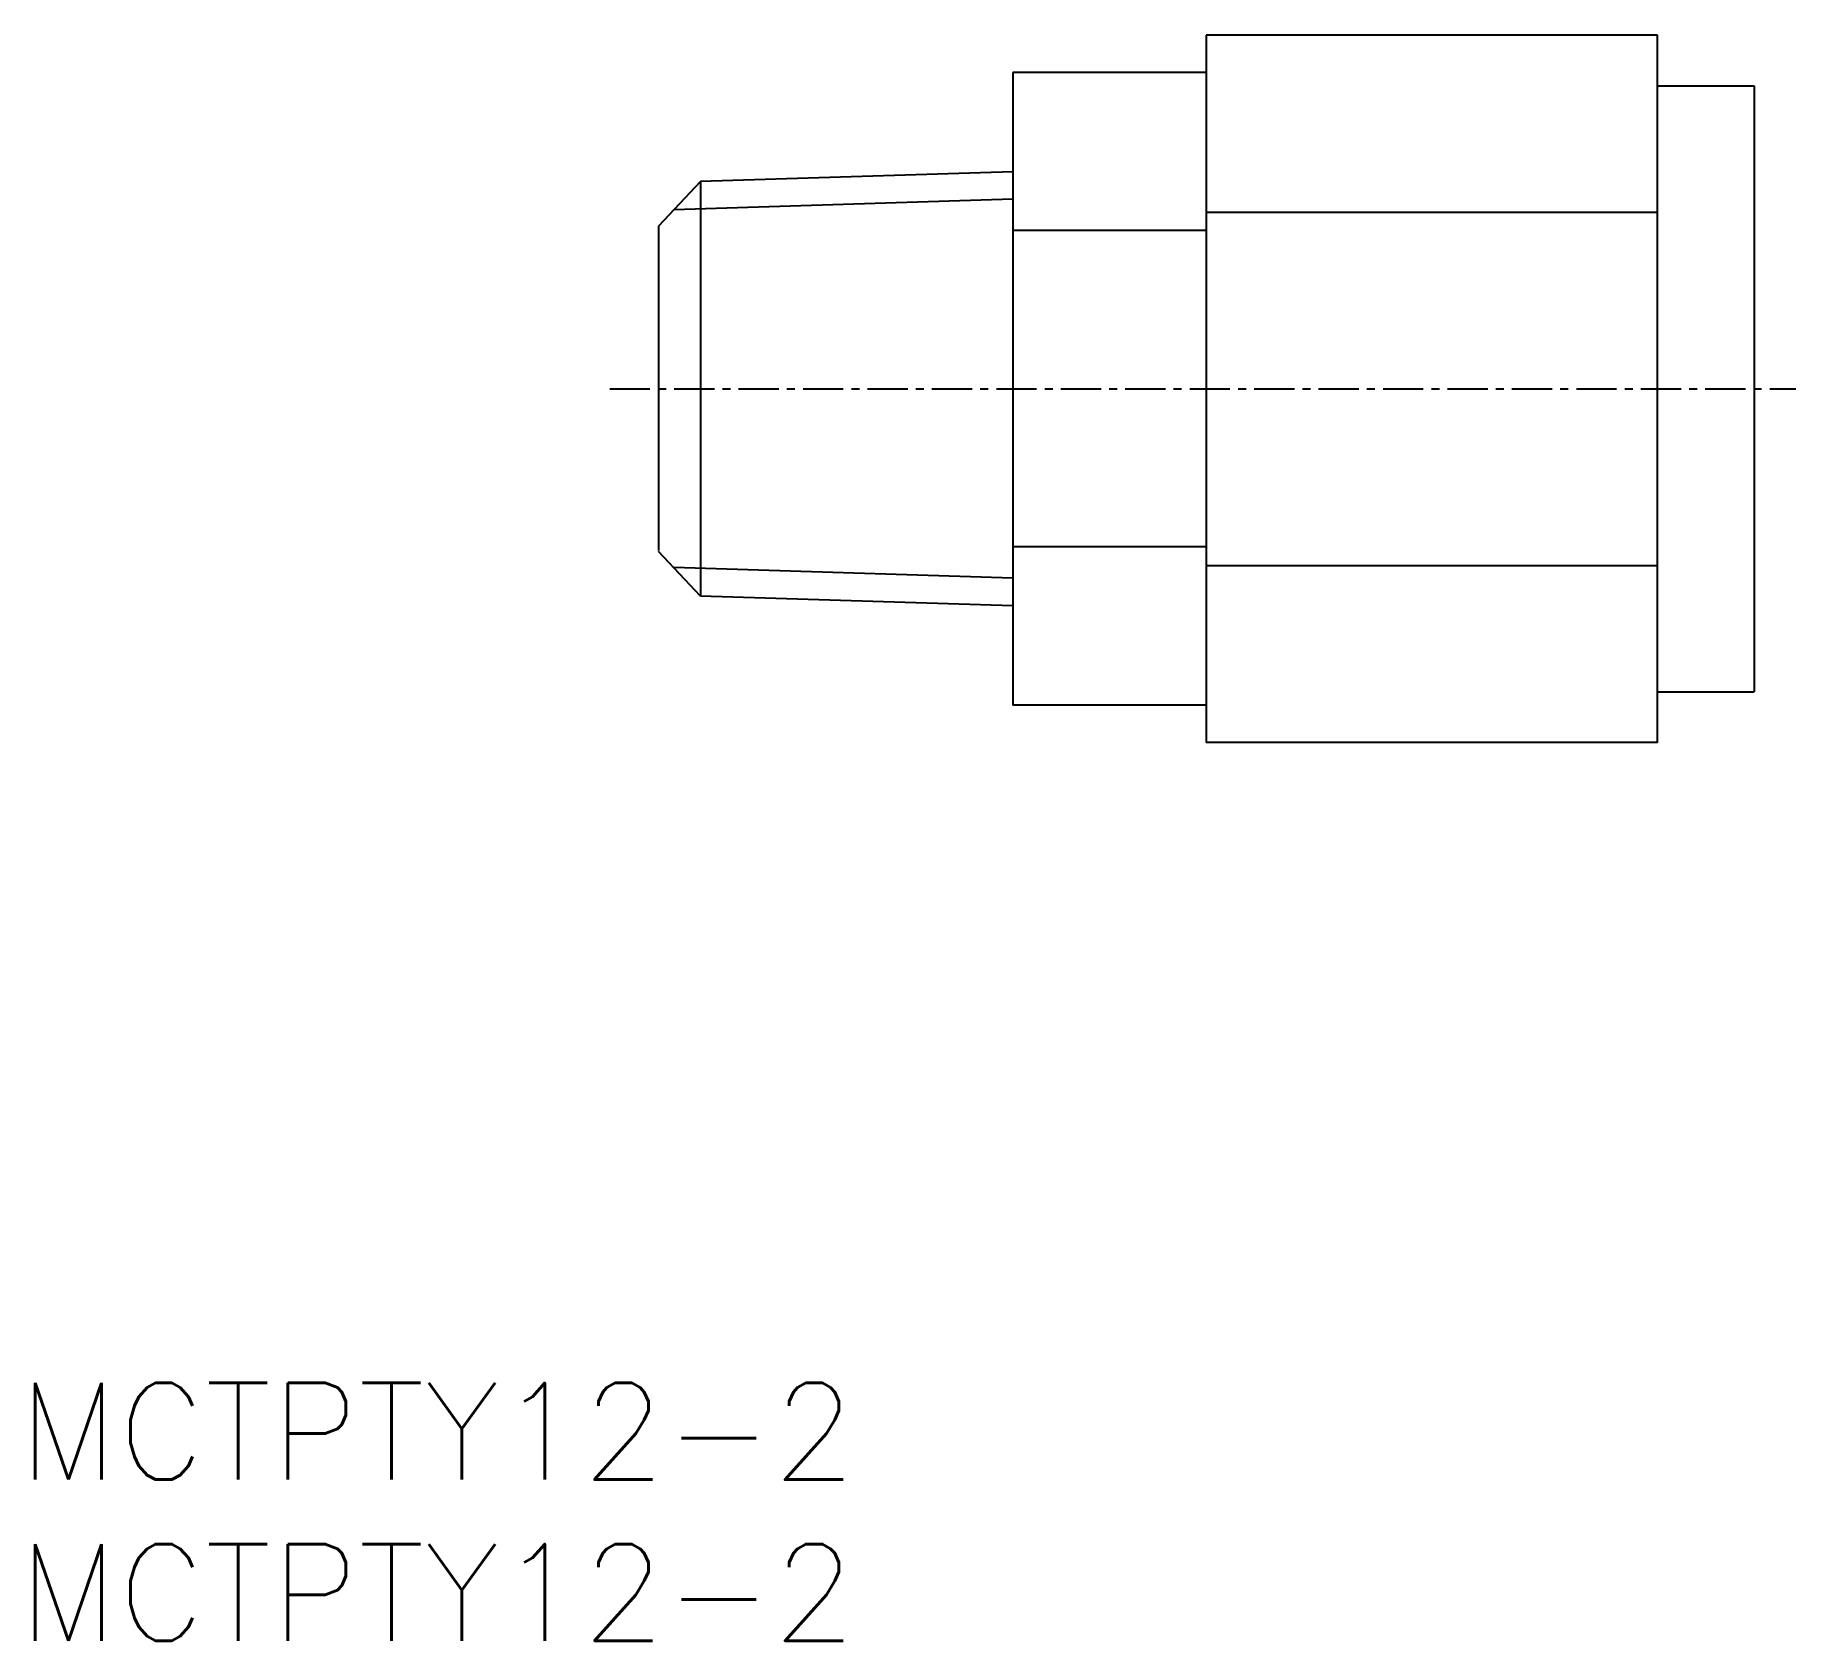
# Model space of a CAD drawing. Extents: x 0.5 to 55.2, y 0 to 49.8.
import ezdxf

# ---------------------------------------------------------------- set-up
doc = ezdxf.new("R2010")
doc.units = 0
doc.linetypes.add('CENTER', pattern=[2, 1.25, -0.25, 0.25, -0.25])
doc.layers.get('0').update_dxf_attribs({"linetype": 'CONTINUOUS'})
doc.layers.add('CENTER', color=1, linetype='CENTER')
doc.styles.get("Standard").update_dxf_attribs({"font": 'txt.shx'})

# ---------------------------------------------------------------- blocks, each defined once
blk = doc.blocks.new('*U2')
at = {"color": 7, "linetype": 'CONTINUOUS'}
blk.add_text('MCTPTY12-2', height=3, dxfattribs=at).set_placement((0, 0))
blk = doc.blocks.new('*U3')
at = {"color": 7, "linetype": 'CONTINUOUS'}
blk.add_text('MCTPTY12-2', height=3, dxfattribs=at).set_placement((0, 5))

msp = doc.modelspace()

# ---------------------------------------------------------------- linework, layer by layer
at = {"color": 7, "linetype": 'CONTINUOUS'}
for p, q in [((36.858, 49.814), (36.858, 27.875)), ((50.858, 49.814), (36.858, 49.814)), ((50.858, 27.875), (50.858, 49.814)), ((36.858, 48.659), (30.858, 48.659)), ((30.858, 48.659), (30.858, 29.029)), ((50.858, 48.244), (53.858, 48.244)), ((53.858, 48.244), (53.858, 29.444)), ((30.858, 45.579), (21.158, 45.276)), ((21.158, 45.276), (19.858, 43.892)), ((21.158, 45.276), (21.158, 32.413)), ((30.858, 44.723), (20.329, 44.394)), ((36.858, 44.329), (50.858, 44.329)), ((19.858, 43.892), (19.858, 33.824)), ((36.858, 43.752), (30.858, 43.752)), ((36.858, 33.937), (30.858, 33.937)), ((21.158, 32.413), (19.858, 33.796)), ((36.858, 33.36), (50.858, 33.36)), ((30.858, 32.966), (20.329, 33.295)), ((30.858, 32.11), (21.158, 32.413)), ((36.858, 29.029), (30.858, 29.029)), ((50.858, 29.444), (53.858, 29.444)), ((50.858, 27.875), (36.858, 27.875))]:
    msp.add_line(p, q, dxfattribs=at)
at = {"layer": 'CENTER', "color": 1, "linetype": 'CENTER'}
msp.add_line((18.343, 38.844), (55.152, 38.844), dxfattribs=at)

# ---------------------------------------------------------------- block references
at = {"color": 7, "linetype": 'CONTINUOUS'}
for name in ['*U3', '*U2']:
    msp.add_blockref(name, (0, 0), dxfattribs=at)

doc.saveas('drawing.dxf')
